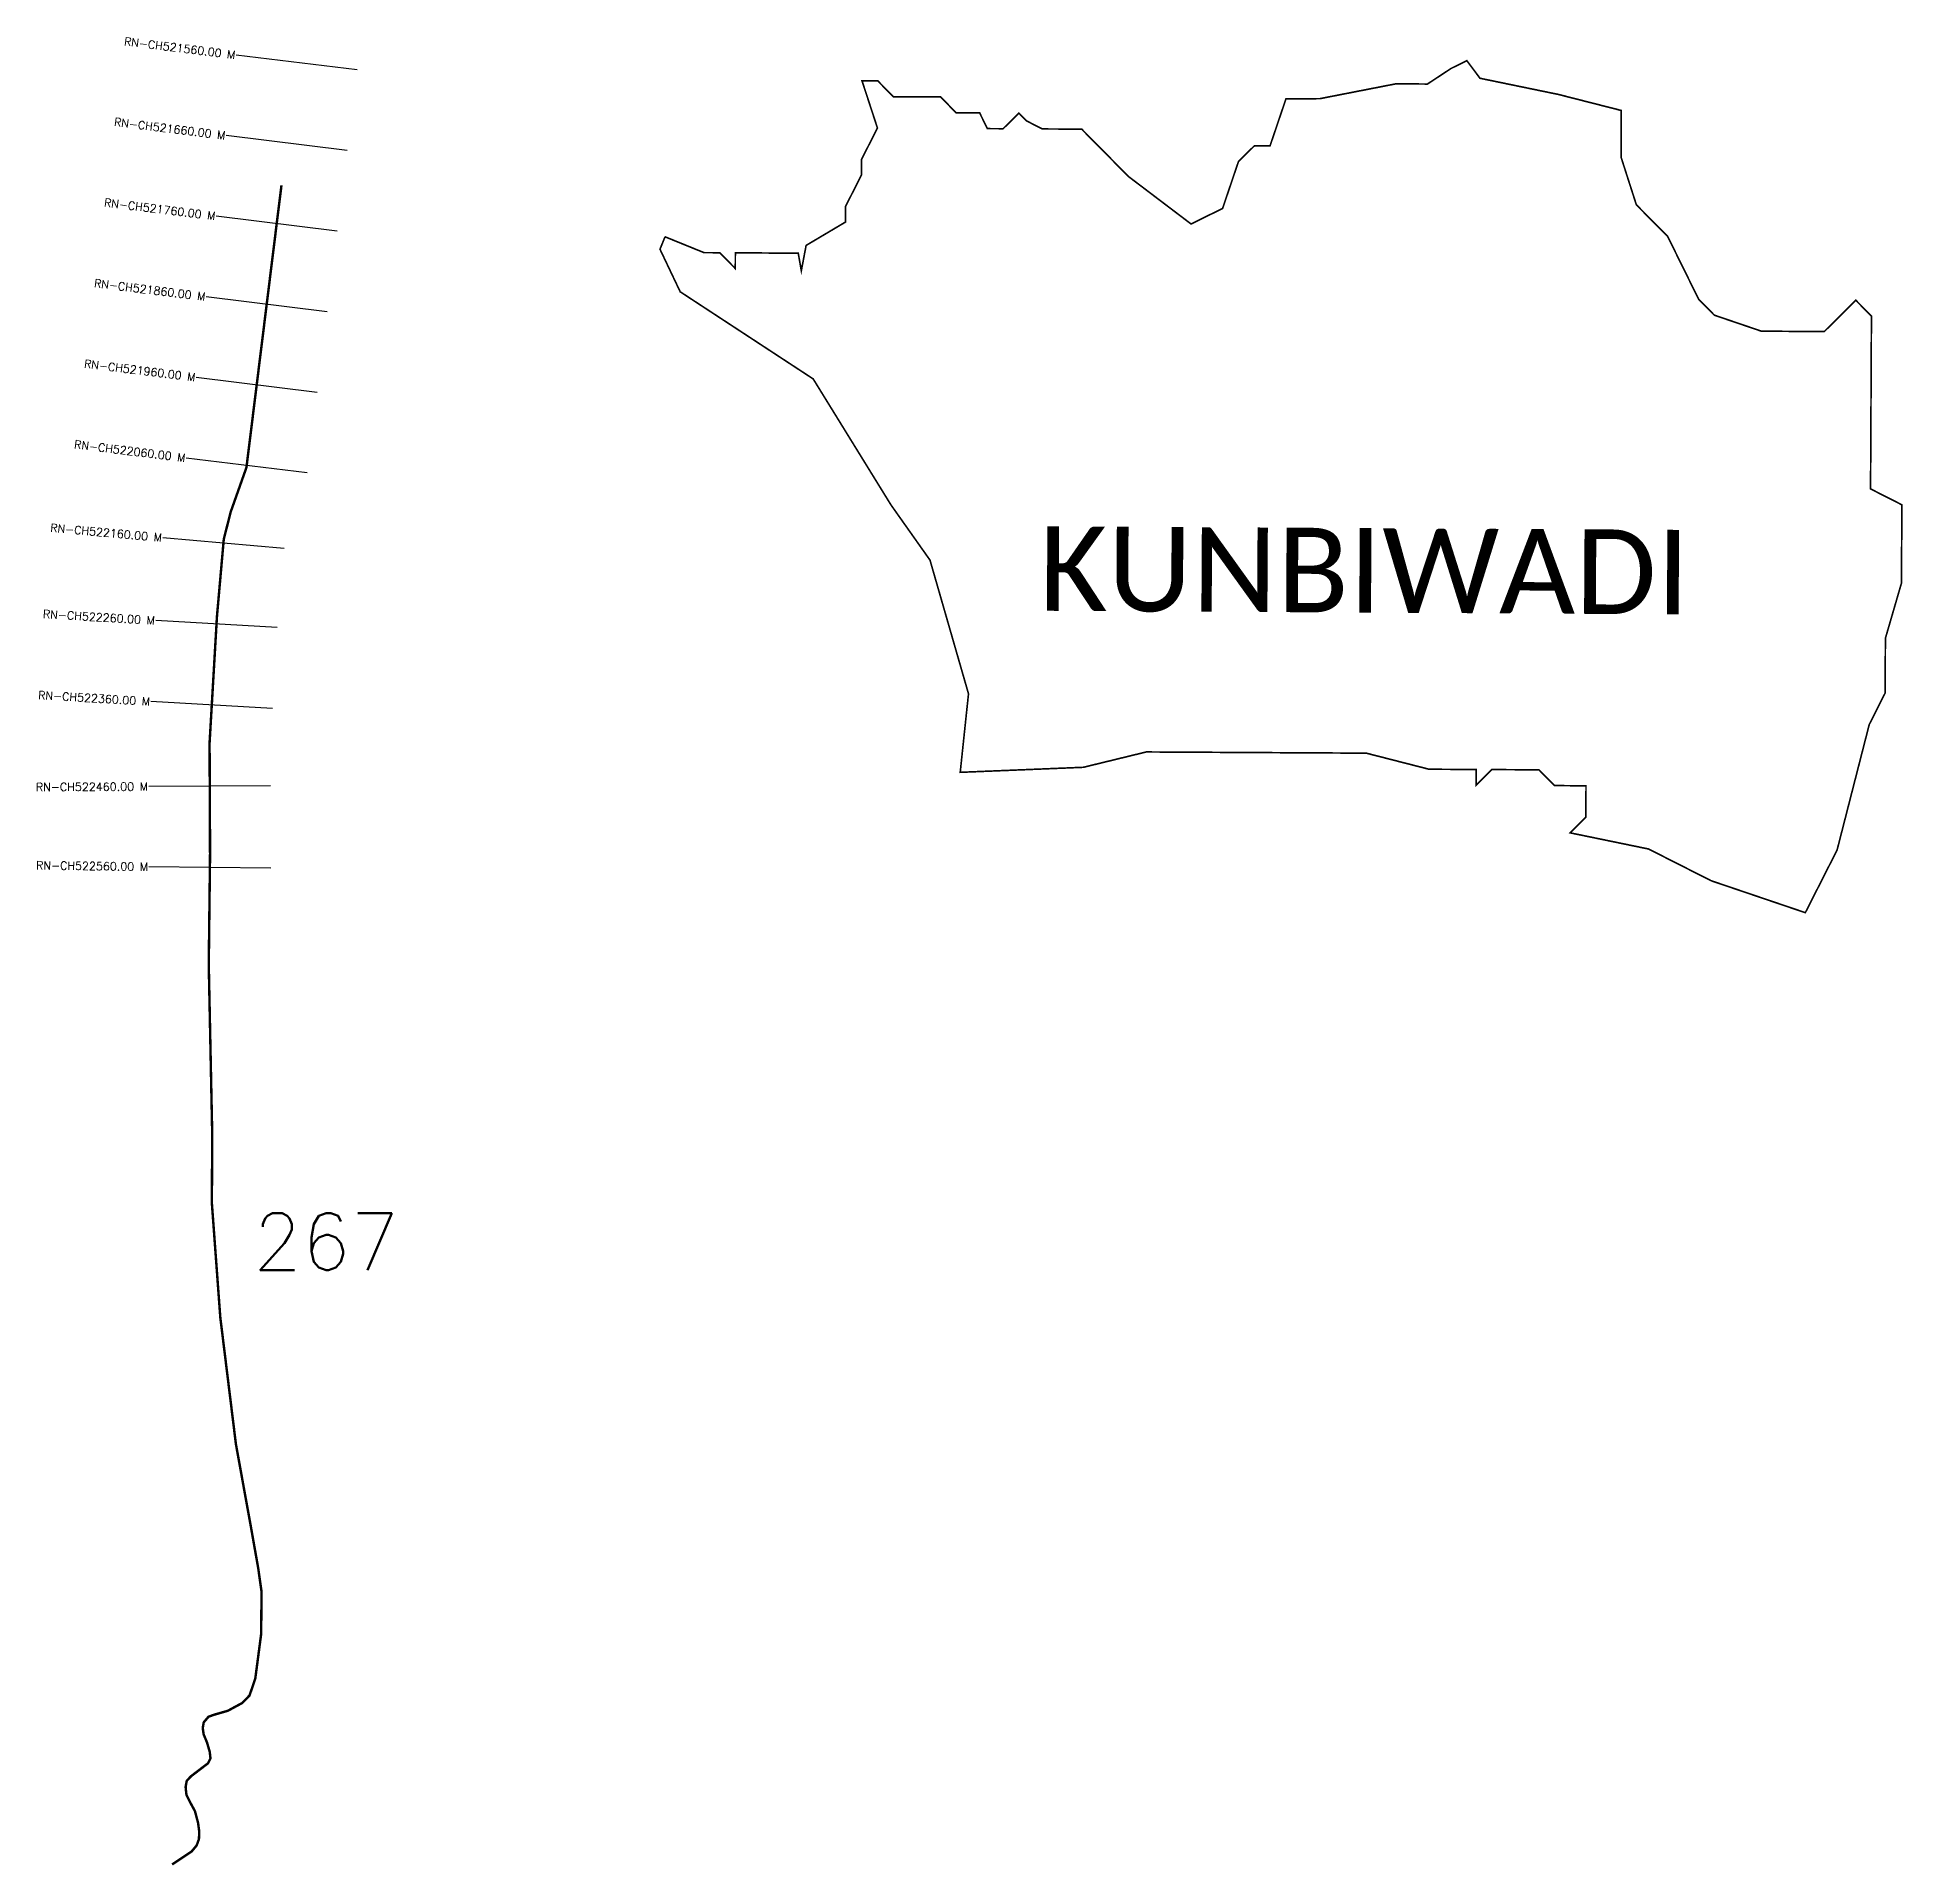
# Model space of a CAD drawing. Header units: metres. Extents: x 318160 to 320456, y 1876443 to 1878694.
import ezdxf
from ezdxf.enums import TextEntityAlignment as Align

# ---------------------------------------------------------------- set-up
doc = ezdxf.new("R2010")
doc.units = ezdxf.units.M
for name, color, linetype in [('CS', 134, 'Continuous'), ('CSMark', 6, 'Continuous'), ('NATURALLY PROTECTED', 3, 'Continuous'), ('VILLAGE NAME', 250, 'Continuous')]:
    doc.layers.add(name, color=color, linetype=linetype)
doc.styles.get("Standard").update_dxf_attribs({"font": 'simplex.shx'})

msp = doc.modelspace()

# ---------------------------------------------------------------- linework, layer by layer
at = {"color": 6, "const_width": 2, "flags": 128}
msp.add_lwpolyline([(318932.1, 1878448.8), (318980.3, 1878429.2), (318999.6, 1878429.1), (319018.8, 1878409.7), (319018.9, 1878429), (319096.3, 1878428.5), (319100.1, 1878406.9), (319106, 1878438.1), (319154.5, 1878466.9), (319154.6, 1878486.2), (319174.1, 1878524.8), (319174.3, 1878544.1), (319193.8, 1878582.7), (319174.8, 1878640.8), (319194.2, 1878640.7), (319213.4, 1878621.2), (319271.4, 1878621.2), (319290.6, 1878601.4), (319319.6, 1878601.3), (319329.2, 1878581.9), (319348.5, 1878581.8), (319368, 1878601), (319377.6, 1878591.3), (319396.8, 1878581.5), (319445.2, 1878581.3), (319502.9, 1878522.9), (319579.9, 1878464.5), (319618.7, 1878483.6), (319638.3, 1878541.5), (319657.8, 1878560.7), (319677.1, 1878560.6), (319696.7, 1878618.5), (319738.5, 1878618.8), (319832.2, 1878637.1), (319870.9, 1878636.8), (319900, 1878656), (319919.4, 1878665.6), (319935.6, 1878643.9), (320032.1, 1878624), (320109.4, 1878604.3), (320109.4, 1878546.3), (320128.1, 1878488.1), (320166.6, 1878449.2), (320204.9, 1878371.6), (320224.1, 1878352.2), (320282, 1878332.5), (320359.4, 1878332), (320398.2, 1878370.6), (320417.5, 1878351.1), (320416.4, 1878138.3), (320455, 1878118.7), (320454.4, 1878022.1), (320434.7, 1877954.4), (320434.3, 1877886.8), (320414.8, 1877848.2), (320375.2, 1877693.6), (320336.1, 1877616.5), (320220.2, 1877655.8), (320143.1, 1877694.9), (320046.5, 1877714.8), (320065.9, 1877734), (320066.1, 1877772.7), (320027.4, 1877773), (320008.2, 1877792.4), (319950.2, 1877792.7), (319930.8, 1877773.5), (319930.9, 1877792.8), (319872.9, 1877793.1), (319795.6, 1877812.9), (319524.8, 1877814.4), (319447.3, 1877795.5), (319295.7, 1877789.3), (319305.9, 1877886), (319258.5, 1878050.6), (319210.5, 1878118.5), (319114.7, 1878273.7), (318951, 1878381), (318926.1, 1878433.4), (318932.3, 1878448.7)], dxfattribs=at)
at = {"layer": 'CS'}
for p, q in [((318553.2, 1878654.1), (318404.3, 1878672.5)), ((318540.9, 1878554.8), (318392.1, 1878573.3)), ((318528.6, 1878455.6), (318379.8, 1878474)), ((318516.3, 1878356.4), (318367.5, 1878374.8)), ((318504, 1878257.1), (318355.2, 1878275.6)), ((318491.8, 1878157.9), (318342.9, 1878176.3)), ((318463.4, 1878064.9), (318314, 1878078.2)), ((318455, 1877967.5), (318305.3, 1877976.3)), ((318449.2, 1877867.7), (318299.4, 1877876.4)), ((318446.8, 1877772.5), (318296.8, 1877771.8)), ((318447, 1877671.3), (318297, 1877673))]:
    msp.add_line(p, q, dxfattribs=at)
at = {"layer": 'NATURALLY PROTECTED', "const_width": 3, "flags": 128}
msp.add_lwpolyline([(318460.1, 1878512.1), (318417, 1878164.7), (318397.6, 1878109.9), (318389.1, 1878076.4), (318380.7, 1877981.4), (318371.6, 1877825.4), (318372.2, 1877688.8), (318370.6, 1877552.3), (318374.9, 1877341.8), (318374.4, 1877259.2), (318384.8, 1877118.2), (318404, 1876962.3), (318417.5, 1876887.7), (318421.6, 1876865.2), (318431.5, 1876809.3), (318435.6, 1876780.2), (318435.1, 1876728.2), (318427.9, 1876673.6), (318420.8, 1876652.6), (318411.7, 1876643.3), (318393.9, 1876633.7), (318378.2, 1876629.2), (318370.3, 1876626.5), (318364.4, 1876619.5), (318363.2, 1876612.6), (318364.3, 1876604.7), (318368.5, 1876594.6), (318371.8, 1876583.2), (318372.7, 1876575.2), (318369.8, 1876569.2), (318362.7, 1876563.8), (318348.7, 1876553.1), (318343.5, 1876547.5), (318342.1, 1876539.9), (318343.1, 1876530.4), (318348.1, 1876520.3), (318353.6, 1876510.2), (318357.4, 1876495.9), (318358.9, 1876485), (318358.5, 1876475.7), (318355.7, 1876468), (318349.6, 1876460.6), (318325.5, 1876444.5)], dxfattribs=at)

# ---------------------------------------------------------------- texts
at = {"insert": (318425, 1877246.4), "char_height": 70, "attachment_point": 1}
msp.add_mtext_dynamic_manual_height_columns('267', width=95.172, gutter_width=1, heights=[0], dxfattribs=at)
at = {"layer": 'CSMark'}
for s, rotation, p in [('RN-CH521560.00 M', 352.94, (318403.4, 1878672.6)), ('RN-CH521660.00 M', 352.94, (318391.1, 1878573.4)), ('RN-CH521760.00 M', 352.94, (318378.8, 1878474.2)), ('RN-CH521860.00 M', 352.94, (318366.5, 1878374.9)), ('RN-CH521960.00 M', 352.94, (318354.2, 1878275.7)), ('RN-CH522060.00 M', 352.94, (318341.9, 1878176.4)), ('RN-CH522160.00 M', 354.9266, (318313, 1878078.3)), ('RN-CH522260.00 M', 356.6612, (318304.3, 1877976.3)), ('RN-CH522360.00 M', 356.6612, (318298.4, 1877876.5)), ('RN-CH522460.00 M', 0.271, (318295.8, 1877771.8)), ('RN-CH522560.00 M', 359.3215, (318296, 1877673.1))]:
    msp.add_text(s, height=10, rotation=rotation, dxfattribs=at).set_placement(p, align=Align.MIDDLE_RIGHT)
at = {"layer": 'VILLAGE NAME', "insert": (319393.2, 1878092.3), "char_height": 104.042, "attachment_point": 1, "rotation": 359.6762}
msp.add_mtext_dynamic_manual_height_columns('{\\fCalibri|b0|i0|c0|p34;KUNBIWADI}', width=1675.948, gutter_width=520.2, heights=[0], dxfattribs=at)

doc.saveas('drawing.dxf')
